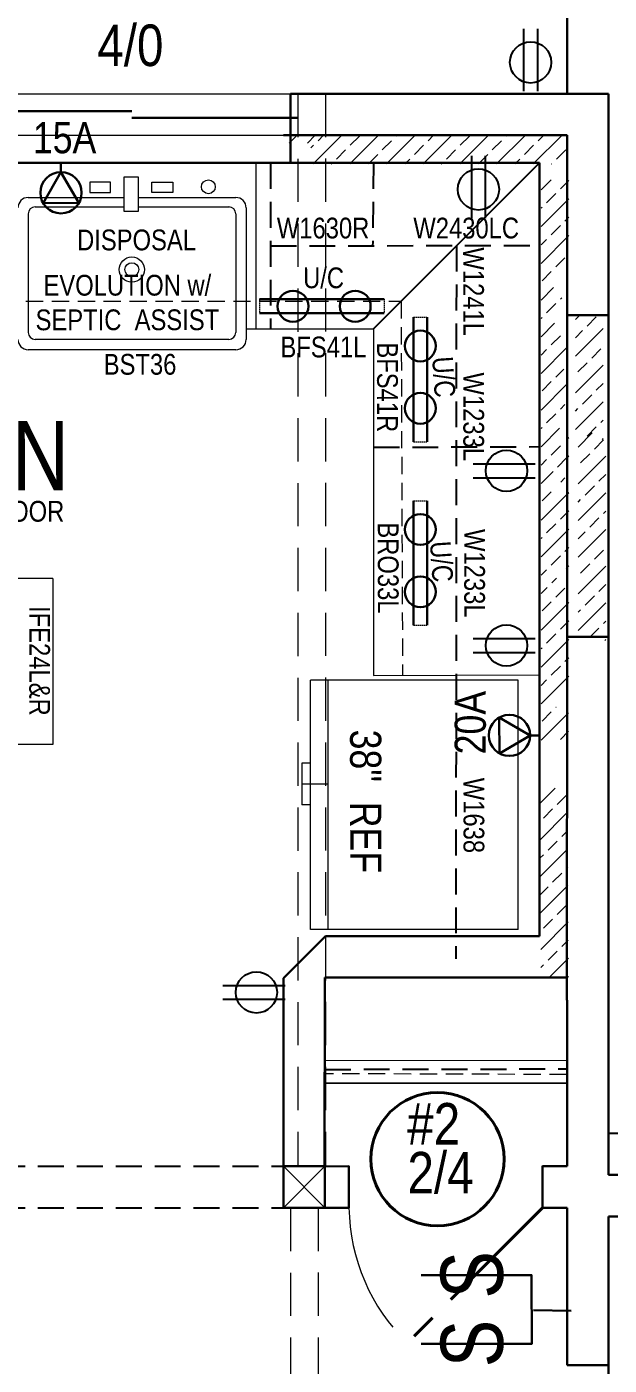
# Model space of a CAD drawing. Header units: inches. Extents: x -298 to 15350, y -6 to 2753.
# Drawn here: x 7679.5 to 7763.7, y 1483.2 to 1676.6 of the extents above; entities that cross this region are included whole.
import ezdxf

# ---------------------------------------------------------------- set-up
doc = ezdxf.new("R2010")
doc.units = ezdxf.units.IN
doc.header["$MEASUREMENT"] = 0
doc.linetypes.add('CENTER', pattern=[2, 1.25, -0.25, 0.25, -0.25])
doc.linetypes.add('HIDDEN', pattern=[0.375, 0.25, -0.125])
for name, color, linetype, lineweight in [('APPLIANCES', 7, 'Continuous', 20), ('BUILT-INS', 36, 'Continuous', 25), ('CABINETS', 36, 'HIDDEN', 25), ('COUNTERTOPS', 7, 'Continuous', 30), ('ELEC', 6, 'Continuous', 30), ('EXISTING CEILING BEAMS', 7, 'HIDDEN', 20), ('NEW FRAMING', 6, 'Continuous', 30), ('PLUMBING', 3, 'Continuous', 20), ('ROOF', 7, 'HIDDEN', 30), ('STAIRS', 7, 'Continuous', 20), ('STOVE HEATING', 1, 'Continuous', 40), ('WALL FRAMING', 9, 'CENTER', 30), ('WALLS', 7, 'Continuous', 30), ('WINDOWS', 5, 'Continuous', 30)]:
    doc.layers.add(name, color=color, linetype=linetype, lineweight=lineweight)
for name, color, linetype in [('LL_ELECTRICAL', 1, 'Continuous'), ('TEXT', 7, 'Continuous'), ('TEXT80', 9, 'Continuous')]:
    doc.layers.add(name, color=color, linetype=linetype)
doc.styles.add('ARCHENT', font='technical.ttf', dxfattribs={"height": 6})

msp = doc.modelspace()

# ---------------------------------------------------------------- hatches: boundary and pattern name
at = {"layer": 'NEW FRAMING', "linetype": 'Continuous', "lineweight": 9, "ltscale": 25}
h = msp.add_hatch(dxfattribs=at)
h.set_pattern_fill('ANSI33', scale=15, style=0)
h.set_pattern_definition([(45, (2744.5754, 396.599), (-2.6516504, 2.6516504), []), (45, (2747.227, 396.599), (-2.6516504, 2.6516504), [1.875, -0.9375])])
h.paths.add_polyline_path([(7716.59281, 1660.90908), (7716.59281, 1659.75569), (7721.59263, 1659.75569), (7721.59263, 1660.90908)])
h = msp.add_hatch(dxfattribs=at)
h.set_pattern_fill('ANSI33', scale=15, style=0)
h.set_pattern_definition([(45, (2785.544, 396.599), (-2.6516504, 2.6516504), []), (45, (2788.1957, 396.599), (-2.6516504, 2.6516504), [1.875, -0.9375])])
h.paths.add_polyline_path([(7757.59281, 1656.75569), (7757.59281, 1659.75569), (7720.56126, 1659.75569), (7720.56126, 1656.75569)])
h.paths.add_polyline_path([(7757.59281, 1659.75569), (7757.59281, 1660.90908), (7720.56126, 1660.90908), (7720.56126, 1659.75569)])
h = msp.add_hatch(dxfattribs=at)
h.set_pattern_fill('ANSI33', scale=15, style=0)
h.set_pattern_definition([(45, (2999.56, 91.3216), (-2.6516504, 2.6516504), []), (45, (3002.212, 91.3216), (-2.6516504, 2.6516504), [1.875, -0.9375])])
h.paths.add_polyline_path([(7757.57581, 1636.47787), (7757.57581, 1637.26078, -0.407485201), (7755.62186, 1639.26025), (7753.82742, 1639.26025), (7753.82742, 1618.55933), (7755.76781, 1618.55933, -0.299331351), (7757.57581, 1619.8088), (7757.57581, 1621.83349, -0.387451198), (7757.12186, 1622.33136, -0.387451198), (7757.57581, 1622.82924), (7757.57581, 1626.98835, -0.400784786), (7756.62186, 1627.98729, -0.400784786), (7757.57581, 1628.98623), (7757.57581, 1632.47893, -0.407485201), (7755.62186, 1634.4784, -0.407485201)])
h.paths.add_polyline_path([(7755.62186, 1617.80933, -0.096396118), (7755.76781, 1618.55933), (7753.82742, 1618.55933), (7753.82742, 1617.05933), (7755.76781, 1617.05933, -0.096396118)])
h.paths.add_polyline_path([(7757.57581, 1615.80986, -0.299331351), (7755.76781, 1617.05933), (7753.82742, 1617.05933), (7753.82742, 1614.4784), (7757.57581, 1614.4784)])
h.paths.add_polyline_path([(7757.57581, 1618.55933), (7755.76781, 1618.55933, 0.096396118), (7755.62186, 1617.80933, 0.096396118), (7755.76781, 1617.05933), (7757.57581, 1617.05933)])
h.paths.add_polyline_path([(7757.57581, 1607.27785), (7753.82742, 1607.27785), (7753.82742, 1587.26871), (7757.57581, 1588.42591), (7757.57581, 1597.21444, -0.776153299), (7755.69894, 1597.69515, -0.776153299), (7757.57581, 1598.17587)])
h.paths.add_polyline_path([(7755.63225, 1599.52844, -1), (7754.63225, 1599.52844, -1)], flags=16)
h.paths.add_polyline_path([(7755.63225, 1595.79996, -1), (7754.63225, 1595.79996, -1)], flags=16)
h.paths.add_polyline_path([(7757.57581, 1588.42591), (7753.82742, 1587.26871), (7753.82742, 1573.4784), (7757.57581, 1573.47848), (7757.57581, 1577.47846, -0.41115692), (7755.59671, 1579.47835, -0.41115692), (7757.57581, 1581.47824)])
h.paths.add_polyline_path([(7757.56946, 1614.4784), (7753.82742, 1614.4784), (7753.82742, 1607.27785), (7757.56946, 1607.27785)])
h.paths.add_polyline_path([(7754.70262, 1610.98181, -1), (7756.70262, 1610.98181, -1)], flags=16)
h.paths.add_polyline_path([(7756.20262, 1609.08662, -1), (7755.20262, 1609.08662, -1)], flags=16)
h.paths.add_polyline_path([(7755.20262, 1612.8151, -1), (7756.20262, 1612.8151, -1)], flags=16)
edge = h.paths.add_edge_path()
edge.add_line((7757.82743, 1641.24966), (7757.82743, 1654.47813))
edge.add_line((7757.82743, 1654.47813), (7753.82742, 1654.47813))
edge.add_line((7753.82742, 1654.47813), (7753.82742, 1639.26025))
edge.add_line((7753.82742, 1639.26025), (7755.62186, 1639.26025))
edge.add_arc((7757.62186, 1639.26025), 2, 84.1005934, 180, ccw=False)
edge = h.paths.add_edge_path()
edge.add_line((7757.82236, 1581.46558), (7757.82743, 1585.9784))
edge.add_line((7757.82743, 1585.9784), (7757.82743, 1615.81992))
edge.add_arc((7757.62186, 1617.80933), 2, 268.6806738, 275.8994066, ccw=False)
edge.add_line((7757.57581, 1615.80986), (7757.57581, 1598.17587))
edge.add_arc((7756.69894, 1597.69515), 1, -28.7322216, 28.7322216, ccw=False)
edge.add_line((7757.57581, 1597.21444), (7757.57581, 1581.47824))
edge.add_arc((7757.59671, 1579.47835), 2, 83.5217565, 90.598586, ccw=False)
h.paths.add_polyline_path([(7757.82743, 1617.05933), (7757.82743, 1618.55933), (7757.57581, 1618.55933), (7757.57581, 1617.05933)])
edge = h.paths.add_edge_path()
edge.add_line((7757.81339, 1573.47849), (7757.8179, 1577.49062))
edge.add_arc((7757.59671, 1579.47835), 2, 269.401414, 276.3495671, ccw=False)
edge.add_line((7757.57581, 1577.47846), (7757.57581, 1573.47848))
edge.add_line((7757.57581, 1573.47848), (7757.81339, 1573.47849))
h = msp.add_hatch(dxfattribs=at)
h.set_pattern_fill('ANSI33', scale=15, style=0)
h.set_pattern_definition([(45, (2764.7836, 198.787), (-2.6516504, 2.6516504), []), (45, (2767.4353, 198.787), (-2.6516504, 2.6516504), [1.875, -0.9375])])
h.paths.add_polyline_path([(7762.79926, 1634.90935), (7758.79926, 1634.90935), (7758.79926, 1616.94379), (7762.79926, 1616.94378)])
h = msp.add_hatch(dxfattribs=at)
h.set_pattern_fill('ANSI33', scale=15, style=0)
h.set_pattern_definition([(45, (2765.1676, 169.7282), (-2.6516504, 2.6516504), []), (45, (2767.8193, 169.7282), (-2.6516504, 2.6516504), [1.875, -0.9375])])
h.paths.add_polyline_path([(7763.18327, 1617.88415), (7759.18327, 1617.88518), (7759.18327, 1587.88507), (7763.18327, 1587.88506)])
h = msp.add_hatch(dxfattribs=at)
h.set_pattern_fill('ANSI33', scale=15, style=0)
h.set_pattern_definition([(45, (2759.7957, 118.4), (-2.6516504, 2.6516504), []), (45, (2762.4473, 118.4), (-2.6516504, 2.6516504), [1.875, -0.9375])])
h.paths.add_polyline_path([(7757.59085, 1566.56887), (7753.59085, 1566.5699), (7753.81124, 1539.16911), (7757.81124, 1539.16911)])

# ---------------------------------------------------------------- linework, layer by layer
at = {"layer": 'APPLIANCES', "lineweight": 20, "ltscale": 15}
for p, q in [((7720.50606, 1546.14184), (7720.50666, 1582.14184)), ((7750.50666, 1582.14134), (7720.50666, 1582.14184)), ((7723.06606, 1546.14179), (7723.06666, 1582.14179)), ((7750.50606, 1546.14134), (7750.50666, 1582.14134)), ((7719.22646, 1570.14186), (7719.22636, 1564.14186)), ((7720.50646, 1570.14184), (7719.22646, 1570.14186)), ((7720.50641, 1567.14184), (7719.22641, 1567.14186)), ((7723.06641, 1567.14179), (7720.50641, 1567.14184)), ((7720.50636, 1564.14184), (7719.22636, 1564.14186)), ((7720.50636, 1564.14184), (7719.22636, 1564.14186)), ((7750.50606, 1546.14134), (7720.50606, 1546.14184))]:
    msp.add_line(p, q, dxfattribs=at)
at = {"layer": 'BUILT-INS', "color": 7, "linetype": 'Continuous', "lineweight": 20, "ltscale": 25}
msp.add_line((7757.55781, 1527.16919), (7722.65623, 1527.18261), dxfattribs=at)
at = {"layer": 'BUILT-INS', "linetype": 'HIDDEN', "ltscale": 15}
msp.add_line((7722.56304, 1525.90904), (7757.59281, 1525.98698), dxfattribs=at)
at = {"layer": 'BUILT-INS', "ltscale": 15}
msp.add_line((7722.56304, 1523.90904), (7757.59281, 1523.98698), dxfattribs=at)
msp.add_line((7722.56304, 1523.90904), (7757.59281, 1523.98698), dxfattribs=at)
at = {"layer": 'CABINETS', "ltscale": 15}
for p, q in [((7714.70526, 1656.90935), (7714.70643, 1632.91238)), ((7729.59281, 1656.90935), (7729.48239, 1644.79155)), ((7714.70584, 1644.91087), (7753.59281, 1644.99296)), ((7741.58727, 1644.95116), (7741.51455, 1541.90336)), ((7729.60308, 1615.81473), (7753.60285, 1615.90613))]:
    msp.add_line(p, q, dxfattribs=at)
at = {"layer": 'CABINETS', "color": 1, "linetype": 'Continuous', "ltscale": 15}
msp.add_line((7729.59304, 1632.91282), (7753.59165, 1656.90935), dxfattribs=at)
at = {"layer": 'CABINETS', "color": 3, "lineweight": 20, "ltscale": 10}
msp.add_line((7675.59378, 1636.9136), (7733.59191, 1636.91395), dxfattribs=at)
at = {"layer": 'CABINETS', "color": 7, "lineweight": 20, "ltscale": 10}
msp.add_line((7733.59191, 1636.91395), (7733.80536, 1582.83132), dxfattribs=at)
at = {"layer": 'CABINETS', "color": 7, "ltscale": 15}
for p, q in [((7613.6002, 1511.91546), (7716.5912, 1511.90941)), ((7613.6002, 1505.90668), (7716.5912, 1505.90063))]:
    msp.add_line(p, q, dxfattribs=at)
at = {"layer": 'COUNTERTOPS', "color": 1, "linetype": 'Continuous', "lineweight": 9, "ltscale": 25}
for p, q in [((7712.59281, 1656.90935), (7712.59303, 1632.91268)), ((7753.59281, 1656.90935), (7714.70526, 1656.90747)), ((7753.57919, 1585.01115), (7753.59281, 1656.90935)), ((7714.70548, 1632.91268), (7729.59304, 1632.91282))]:
    msp.add_line(p, q, dxfattribs=at)
at = {"layer": 'COUNTERTOPS', "lineweight": 20, "ltscale": 15}
for p, q in [((7711.1987, 1632.91269), (7729.59304, 1632.91282)), ((7729.59304, 1632.91282), (7729.60656, 1584.91653)), ((7729.60308, 1582.81473), (7753.58923, 1582.9094))]:
    msp.add_line(p, q, dxfattribs=at)
at = {"layer": 'COUNTERTOPS', "color": 7, "linetype": 'Continuous', "lineweight": 9, "ltscale": 25}
for p, q in [((7729.59304, 1632.91282), (7729.61485, 1582.81478)), ((7729.60308, 1582.81473), (7753.57571, 1582.90935))]:
    msp.add_line(p, q, dxfattribs=at)
at = {"layer": 'COUNTERTOPS', "color": 0, "linetype": 'Continuous', "lineweight": 20, "ltscale": 25}
for p, q in [((7683.26006, 1596.8453), (7635.26012, 1596.91769)), ((7683.22387, 1572.84532), (7635.22392, 1572.91772))]:
    msp.add_line(p, q, dxfattribs=at)
at = {"layer": 'COUNTERTOPS', "linetype": 'Continuous', "lineweight": 20, "ltscale": 15}
msp.add_line((7683.26006, 1596.8453), (7683.22387, 1572.84532), dxfattribs=at)
at = {"layer": 'COUNTERTOPS', "color": 0, "linetype": 'HIDDEN', "lineweight": 20, "ltscale": 10}
msp.add_line((7757.56239, 1525.1692), (7722.65626, 1525.2787), dxfattribs=at)
at = {"layer": 'ELEC', "color": 1, "linetype": 'Continuous', "ltscale": 0.75}
for p, q in [((7684.4263, 1657.01015), (7684.4263, 1655.57996)), ((7684.4263, 1655.57996), (7681.84524, 1651.10491)), ((7684.4263, 1655.57996), (7687.0273, 1651.13992)), ((7687.0273, 1651.13992), (7681.84524, 1651.10491)), ((7747.8068, 1571.58162), (7747.77179, 1576.76369)), ((7752.24684, 1574.18262), (7747.77179, 1576.76369)), ((7752.24684, 1574.18262), (7747.8068, 1571.58162)), ((7753.67703, 1574.18262), (7752.24684, 1574.18262)), ((7736.49797, 1496.19074), (7752.48788, 1496.19074)), ((7752.50585, 1486.20308), (7752.43407, 1496.24537)), ((7752.75865, 1491.11278), (7758.19589, 1490.99979)), ((7736.50631, 1486.26124), (7752.49623, 1486.26124))]:
    msp.add_line(p, q, dxfattribs=at)
at = {"layer": 'ELEC', "color": 1, "linetype": 'Continuous', "ltscale": 0.375}
for p, q in [((7681.84524, 1651.10491), (7684.4263, 1655.57996)), ((7684.4263, 1655.57996), (7687.0273, 1651.13992)), ((7687.0273, 1651.13992), (7681.84524, 1651.10491)), ((7747.77179, 1576.76369), (7752.24684, 1574.18262)), ((7747.8068, 1571.58162), (7747.77179, 1576.76369)), ((7752.24684, 1574.18262), (7747.8068, 1571.58162))]:
    msp.add_line(p, q, dxfattribs=at)
at = {"layer": 'ELEC', "color": 6, "linetype": 'HIDDEN', "lineweight": 9, "ltscale": 0.75}
for p, q in [((7713.12586, 1637.20089), (7713.12586, 1635.20089)), ((7731.13099, 1637.20089), (7731.13099, 1635.20089)), ((7735.38352, 1634.62188), (7737.38352, 1634.62188)), ((7735.38352, 1616.61676), (7737.38352, 1616.61676)), ((7735.38352, 1608.09519), (7737.38352, 1608.09519)), ((7735.38352, 1590.09007), (7737.38352, 1590.09007))]:
    msp.add_line(p, q, dxfattribs=at)
at = {"layer": 'ELEC', "color": 6, "linetype": 'Continuous', "ltscale": 0.75}
for p, q in [((7713.12586, 1637.20089), (7722.12842, 1637.20089)), ((7731.13099, 1637.20089), (7722.12842, 1637.20089)), ((7713.12586, 1635.20089), (7722.12842, 1635.20089)), ((7731.13099, 1635.20089), (7722.12842, 1635.20089)), ((7735.38352, 1634.62188), (7735.38352, 1625.61932)), ((7737.38352, 1634.62188), (7737.38352, 1625.61932)), ((7735.38352, 1616.61676), (7735.38352, 1625.61932)), ((7737.38352, 1616.61676), (7737.38352, 1625.61932)), ((7735.38352, 1608.09519), (7735.38352, 1599.09263)), ((7737.38352, 1608.09519), (7737.38352, 1599.09263)), ((7735.38352, 1590.09007), (7735.38352, 1599.09263)), ((7737.38352, 1590.09007), (7737.38352, 1599.09263))]:
    msp.add_line(p, q, dxfattribs=at)
at = {"layer": 'ELEC', "color": 1, "linetype": 'Continuous', "ltscale": 0.75}
for centre in [(7684.4263, 1652.5981), (7749.26498, 1574.18262)]:
    msp.add_circle(centre, 2.98186, dxfattribs=at)
at = {"layer": 'ELEC', "color": 6, "linetype": 'Continuous', "ltscale": 0.75}
for centre in [(7717.96139, 1636.19634), (7726.96395, 1636.19634), (7736.38806, 1630.45485), (7736.38806, 1621.45229), (7736.38806, 1603.92816), (7736.38806, 1594.9256)]:
    msp.add_circle(centre, 2.23073, dxfattribs=at)
at = {"layer": 'ELEC', "color": 1, "linetype": 'Continuous', "ltscale": 0.75}
for points in [[(7684.4263, 1655.57996), (7687.0273, 1651.13992), (7681.84524, 1651.10491), (7684.4263, 1655.57996)], [(7752.24684, 1574.18262), (7747.8068, 1571.58162), (7747.77179, 1576.76369), (7752.24684, 1574.18262)]]:
    msp.add_solid(points, dxfattribs=at)
at = {"layer": 'EXISTING CEILING BEAMS', "linetype": 'HIDDEN', "ltscale": 25}
for p, q in [((7718.65637, 1666.89349), (7718.65648, 1511.90104)), ((7722.65398, 1666.90363), (7722.65648, 1511.90104)), ((7717.59109, 1505.9018), (7717.5912, 1353.90935)), ((7721.58876, 1505.91194), (7721.5912, 1353.90935))]:
    msp.add_line(p, q, dxfattribs=at)
at = {"layer": 'LL_ELECTRICAL', "color": 1, "linetype": 'Continuous', "ltscale": 0.75}
for p, q in [((7751.31497, 1676.27123), (7751.31497, 1667.26866)), ((7751.31497, 1676.27123), (7751.31497, 1667.26866)), ((7753.31497, 1676.27123), (7753.31497, 1667.26866)), ((7753.31497, 1676.27123), (7753.31497, 1667.26866)), ((7743.76522, 1657.91967), (7743.76522, 1648.9171)), ((7743.76522, 1657.91967), (7743.76522, 1648.9171)), ((7745.76522, 1657.91967), (7745.76522, 1648.9171)), ((7745.76522, 1657.91967), (7745.76522, 1648.9171)), ((7743.99621, 1613.4119), (7752.99878, 1613.4119)), ((7743.99621, 1613.4119), (7752.99878, 1613.4119)), ((7743.99621, 1611.4119), (7752.99878, 1611.4119)), ((7743.99621, 1611.4119), (7752.99878, 1611.4119)), ((7743.99621, 1588.16408), (7752.99878, 1588.16408)), ((7743.99621, 1588.16408), (7752.99878, 1588.16408)), ((7743.99621, 1586.16408), (7752.99878, 1586.16408)), ((7743.99621, 1586.16408), (7752.99878, 1586.16408)), ((7707.83765, 1538.0369), (7716.84021, 1538.0369)), ((7707.83765, 1538.0369), (7716.84021, 1538.0369)), ((7707.83765, 1536.0369), (7716.84021, 1536.0369)), ((7707.83765, 1536.0369), (7716.84021, 1536.0369))]:
    msp.add_line(p, q, dxfattribs=at)
for centre in [(7752.31952, 1671.4357), (7752.31952, 1671.4357), (7744.76976, 1653.08414), (7744.76976, 1653.08414), (7748.83174, 1612.41644), (7748.83174, 1612.41644), (7748.83174, 1587.16863), (7748.83174, 1587.16863), (7712.67318, 1537.04145), (7712.67318, 1537.04145)]:
    msp.add_circle(centre, 2.98186, dxfattribs=at)
at = {"layer": 'NEW FRAMING', "color": 7, "ltscale": 15}
for p, q in [((7670.59281, 1656.90935), (7716.59281, 1656.90935)), ((7716.59281, 1656.90935), (7753.59281, 1656.90935)), ((7753.59281, 1656.90935), (7753.59365, 1545.1594)), ((7753.58923, 1545.1594), (7722.65594, 1545.15891)), ((7716.59315, 1539.10473), (7716.5912, 1505.90905)), ((7722.58894, 1539.1682), (7722.53357, 1511.90904)), ((7757.53028, 1539.16916), (7722.58894, 1539.1682)), ((7726.05832, 1511.9094), (7722.53353, 1511.89492)), ((7757.59281, 1511.90931), (7754.05838, 1511.90935)), ((7726.05831, 1505.9097), (7716.5916, 1505.90981)), ((7757.59281, 1505.90935), (7754.05831, 1505.90939))]:
    msp.add_line(p, q, dxfattribs=at)
at = {"layer": 'NEW FRAMING', "color": 7, "ltscale": 25}
for p, q in [((7722.65594, 1545.16738), (7716.59315, 1539.10473)), ((7726.05838, 1511.96437), (7726.05831, 1505.9097)), ((7754.05838, 1511.96404), (7754.05831, 1505.90939))]:
    msp.add_line(p, q, dxfattribs=at)
at = {"layer": 'NEW FRAMING', "color": 7, "ltscale": 50}
msp.add_line((7836.59281, 1516.85006), (7763.59281, 1516.65935), dxfattribs=at)
at = {"layer": 'PLUMBING', "color": 3, "ltscale": 12}
for points in [[(7691.57719, 1652.64675), (7691.57719, 1654.14675), (7688.57719, 1654.14675), (7688.57719, 1652.64675)], [(7693.57719, 1649.87714), (7693.57719, 1654.87714), (7695.57719, 1654.87714), (7695.57719, 1649.87714)], [(7697.57719, 1652.64675), (7697.57719, 1654.14675), (7700.57719, 1654.14675), (7700.57719, 1652.64675)]]:
    msp.add_lwpolyline(points, close=True, dxfattribs=at)
at = {"layer": 'PLUMBING', "color": 3}
for points in [[(7679.6987, 1651.91151), (7693.57719, 1651.91151)], [(7695.57719, 1651.91151), (7709.6987, 1651.91151)], [(7680.6987, 1650.56639), (7693.57719, 1650.56639)], [(7695.57719, 1650.56639), (7708.76834, 1650.56639)], [(7711.1987, 1650.41151), (7711.1987, 1631.41151)], [(7679.6987, 1649.56639), (7679.6987, 1632.41151)], [(7709.6987, 1649.56639), (7709.6987, 1632.41151)], [(7708.6987, 1631.41151), (7680.6987, 1631.41151)], [(7709.6987, 1629.91151), (7679.6987, 1629.91151)]]:
    msp.add_lwpolyline(points, dxfattribs=at)
for centre in [(7705.73193, 1653.46162), (7694.66387, 1641.48895)]:
    msp.add_circle(centre, 1, dxfattribs=at)
at = {"layer": 'PLUMBING', "color": 3, "linetype": 'Continuous', "ltscale": 0.5}
msp.add_circle((7694.66387, 1641.48895), 1.82455, dxfattribs=at)
at = {"layer": 'PLUMBING', "color": 3}
for centre, radius, start, end in [((7679.6987, 1650.41151), 1.5, 90, 180), ((7709.6987, 1650.41151), 1.5, 0, 90), ((7680.6987, 1649.56639), 1, 90, 180), ((7708.6987, 1649.56639), 1, 0, 90), ((7679.6987, 1631.41151), 1.5, 180, 270), ((7680.6987, 1632.41151), 1, 180, 270), ((7708.6987, 1632.41151), 1, 270, 0), ((7709.6987, 1631.41151), 1.5, 270, 0)]:
    msp.add_arc(centre, radius, start, end, dxfattribs=at)
at = {"layer": 'ROOF', "linetype": 'Continuous', "ltscale": 50}
msp.add_line((7757.59281, 1739.90935), (7757.59281, 1666.90935), dxfattribs=at)
at = {"layer": 'STAIRS', "color": 7, "linetype": 'Continuous', "lineweight": 30, "ltscale": 15}
for p, q in [((7716.5912, 1508.46286), (7716.5912, 1505.96286)), ((7716.5912, 1508.46286), (7716.5912, 1505.96286)), ((7722.59225, 1508.44679), (7722.59225, 1505.94679)), ((7722.59225, 1508.44679), (7722.59225, 1505.94679))]:
    msp.add_line(p, q, dxfattribs=at)
at = {"layer": 'TEXT', "color": 7, "linetype": 'Continuous', "lineweight": 40, "ltscale": 15}
msp.add_circle((7738.84992, 1512.94642), 9.63369, dxfattribs=at)
at = {"layer": 'WALL FRAMING', "color": 7, "ltscale": 15}
for p, q in [((7716.5912, 1511.90941), (7716.5912, 1505.90941)), ((7716.5912, 1505.90941), (7716.5912, 1511.90941)), ((7716.5912, 1505.90941), (7716.5912, 1511.90941)), ((7722.5912, 1511.90941), (7716.5912, 1511.90941)), ((7716.5912, 1511.90941), (7716.5912, 1505.90941)), ((7716.5912, 1505.90941), (7716.5912, 1511.90941)), ((7716.5912, 1505.90941), (7716.5912, 1511.90941)), ((7722.5912, 1511.90941), (7716.5912, 1511.90941)), ((7722.5912, 1505.90941), (7722.5912, 1511.90941)), ((7722.5912, 1505.90941), (7722.5912, 1511.90941)), ((7722.5912, 1505.90941), (7716.5912, 1505.90941)), ((7722.5912, 1505.90941), (7716.5912, 1505.90941))]:
    msp.add_line(p, q, dxfattribs=at)
at = {"layer": 'WALL FRAMING', "color": 7, "linetype": 'Continuous', "lineweight": 9, "ltscale": 15}
for p, q in [((7716.5912, 1511.90941), (7722.5912, 1505.90941)), ((7716.5912, 1505.90941), (7722.5912, 1511.90941)), ((7716.5912, 1511.90941), (7722.5912, 1505.90941)), ((7716.5912, 1505.90941), (7722.5912, 1511.90941))]:
    msp.add_line(p, q, dxfattribs=at)
at = {"layer": 'WALL FRAMING', "color": 7, "lineweight": 40, "ltscale": 15}
msp.add_line((7754.05831, 1505.90939), (7734.46426, 1486.37006), dxfattribs=at)
at = {"layer": 'WALL FRAMING', "color": 7, "lineweight": 5, "ltscale": 15}
msp.add_arc((7753.99842, 1506.35969), 27.94374, 180.9233074, 225.6603912, dxfattribs=at)
at = {"layer": 'WALLS', "lineweight": 20, "ltscale": 15}
for p, q in [((7669.59281, 1666.90935), (7717.58529, 1666.89432)), ((7670.59281, 1660.90935), (7716.59281, 1660.90935))]:
    msp.add_line(p, q, dxfattribs=at)
at = {"layer": 'WALLS', "ltscale": 15}
for p, q in [((7717.58529, 1666.89432), (7763.59281, 1666.90935)), ((7763.59281, 1666.90935), (7763.59281, 1634.90935)), ((7716.59281, 1660.90935), (7757.59281, 1660.90935)), ((7757.59281, 1660.90935), (7757.59281, 1634.90935)), ((7757.59281, 1588.40935), (7757.53386, 1535.91)), ((7763.59281, 1588.40935), (7763.59281, 1510.65935)), ((7757.59281, 1535.91), (7757.59281, 1511.90935)), ((7780.59281, 1510.65935), (7763.59281, 1510.65935)), ((7757.59281, 1505.90935), (7757.59281, 1483.15935)), ((7780.59281, 1504.65935), (7763.59281, 1504.65935)), ((7763.59281, 1504.65935), (7763.59281, 1483.15935)), ((7763.59281, 1483.15935), (7757.59281, 1483.15935))]:
    msp.add_line(p, q, dxfattribs=at)
at = {"layer": 'WALLS', "color": 7, "ltscale": 15}
for p, q in [((7717.59281, 1666.90935), (7717.59281, 1656.90935)), ((7780.59281, 1510.65935), (7763.59281, 1510.65935))]:
    msp.add_line(p, q, dxfattribs=at)
at = {"layer": 'WALLS', "ltscale": 25}
for p, q in [((7757.59281, 1634.90935), (7763.59281, 1634.90935)), ((7757.59281, 1588.40935), (7763.59281, 1588.40935)), ((7757.59281, 1588.40935), (7763.59281, 1588.40935)), ((7757.59281, 1588.40935), (7763.59281, 1588.40935))]:
    msp.add_line(p, q, dxfattribs=at)
at = {"layer": 'WALLS', "color": 7, "ltscale": 25}
for p, q in [((7757.59281, 1634.90935), (7757.59281, 1588.40935)), ((7763.59281, 1634.90935), (7763.59281, 1588.40935))]:
    msp.add_line(p, q, dxfattribs=at)
at = {"layer": 'WALLS', "color": 1, "ltscale": 15}
msp.add_line((7763.59281, 1483.15935), (7763.59281, 1447.15935), dxfattribs=at)
at = {"layer": 'WINDOWS', "color": 5, "ltscale": 15}
for p, q in [((7670.66388, 1664.40852), (7694.66388, 1664.40852)), ((7694.66388, 1663.40852), (7718.65637, 1663.40852))]:
    msp.add_line(p, q, dxfattribs=at)

# ---------------------------------------------------------------- texts
at = {"layer": 'APPLIANCES', "color": 3, "width": 270.046875, "attachment_point": 5, "style": 'ARCHENT'}
for s, insert, char_height, rotation in [('{\\C1;15A}', (7684.9438, 1660.52368), 4.5, 0.0327705), ('{\\C7;W1630R}', (7722.31648, 1647.47308), 3, 0.0327705), ('{\\C7;W2430LC}', (7743.00569, 1647.47409), 3, 0.0327705), ('DISPOSAL', (7695.34674, 1645.75722), 3, 0.0327705), ('{\\C7;W1241L}', (7744.0725, 1638.30191), 3, 270.0327705), ('EVOLUTION w/{\\C7;\\P}SEPTIC  ASSIST', (7694.02482, 1636.71396), 3, 0.0327705), ('{\\C7;BFS41L}', (7722.36052, 1630.28497), 3, 0.0327705), ('{\\C7;BFS41R}', (7731.60669, 1624.48388), 3, 270.0327705), ('{\\C7;BST36}', (7695.85613, 1627.78079), 3, 0.0327705), ('{\\C7;W1233L}', (7744.0725, 1620.22717), 3, 270.0327705), ('{\\C7;KITCHEN}', (7660.45968, 1614.52957), 10, 0.0327705), ('{\\C7;BRO33L}', (7731.7111, 1598.37685), 3, 270.0327705), ('{\\C7;W1233L}', (7744.19896, 1597.60212), 3, 270.0327705), ('{\\C7;IFE24L&R}', (7681.3175, 1584.94351), 3, 270.0327705), ('{\\C1;20A}', (7743.62534, 1576.02533), 4.5, 90.0327705), ('{\\C7;38"  REF}', (7728.44847, 1564.64197), 4.5, 270.0327705), ('{\\C7;W1638}', (7744.09836, 1562.61176), 3, 270.0327705)]:
    msp.add_mtext(s, dxfattribs=dict(at, insert=insert, char_height=char_height, rotation=rotation))
at = {"layer": 'ELEC', "color": 1, "linetype": 'Continuous', "ltscale": 0.75, "char_height": 9, "width": 7.375, "attachment_point": 1, "rotation": 90, "style": 'ARCHENT'}
for insert in [(7739.30937, 1492.78444), (7739.31772, 1482.85494)]:
    msp.add_mtext('S', dxfattribs=dict(at, insert=insert))
at = {"layer": 'STOVE HEATING', "color": 6, "char_height": 3, "width": 270.046875, "attachment_point": 5, "style": 'ARCHENT'}
for insert, rotation in [((7722.38941, 1640.27797), 0.0327705), ((7739.75324, 1625.96996), 273.8500869), ((7739.43297, 1599.29712), 273.8500869)]:
    msp.add_mtext('U/C{\\C7;   }', dxfattribs=dict(at, insert=insert, rotation=rotation))
at = {"layer": 'TEXT80', "color": 9, "insert": (7694.45727, 1673.86189), "char_height": 6, "width": 360.0625, "attachment_point": 5, "rotation": 0.0327705, "style": 'ARCHENT'}
msp.add_mtext('{\\C7;4/0}', dxfattribs=at)
at = {"layer": 'TEXT80', "color": 7, "insert": (7660.7128, 1609.03325), "char_height": 3, "width": 360.0625, "attachment_point": 5, "rotation": 0.0327705, "style": 'ARCHENT'}
msp.add_mtext('\\A1;{\\C7;\\P}2" t STAMPED  CONC  FLOOR', dxfattribs=at)
at = {"layer": 'TEXT80', "color": 7, "linetype": 'Continuous', "lineweight": 40, "char_height": 6, "width": 360.0625, "attachment_point": 5, "rotation": 0.0327705, "style": 'ARCHENT'}
for s, insert in [('#2', (7738.31303, 1518.04302)), ('2/4', (7739.29924, 1510.94347))]:
    msp.add_mtext(s, dxfattribs=dict(at, insert=insert))

doc.saveas('drawing.dxf')
